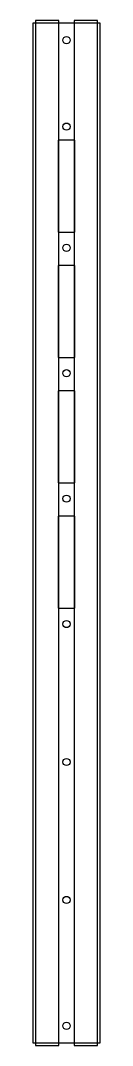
# Model space of a CAD drawing. Extents: x 0 to 81, y -3 to 1223.
import ezdxf

# ---------------------------------------------------------------- set-up
doc = ezdxf.new("R2010")
doc.units = 0
doc.layers.get('0').update_dxf_attribs({"linetype": 'CONTINUOUS'})

msp = doc.modelspace()

# ---------------------------------------------------------------- linework, layer by layer
for points in [[(0, 0), (81, 0), (81, 1220), (0, 1220)], [(3.25, -3), (31.25, -3), (31.25, 1223), (3.25, 1223)], [(49.75, -3), (77.75, -3), (77.75, 1223), (49.75, 1223)], [(30.4, 970), (50.6, 970), (50.6, 1080), (30.4, 1080)], [(30.4, 820), (50.6, 820), (50.6, 930), (30.4, 930)], [(30.4, 670), (50.6, 670), (50.6, 780), (30.4, 780)], [(30.4, 520), (50.6, 520), (50.6, 630), (30.4, 630)]]:
    msp.add_lwpolyline(points, close=True)
for centre in [(40.5, 1199.5), (40.5, 1096.09), (40.5, 951.09), (40.5, 801.09), (40.5, 651.09), (40.5, 501.09), (40.5, 336.09), (40.5, 171.09), (40.5, 20.5)]:
    msp.add_circle(centre, 4.3)

doc.saveas('drawing.dxf')
